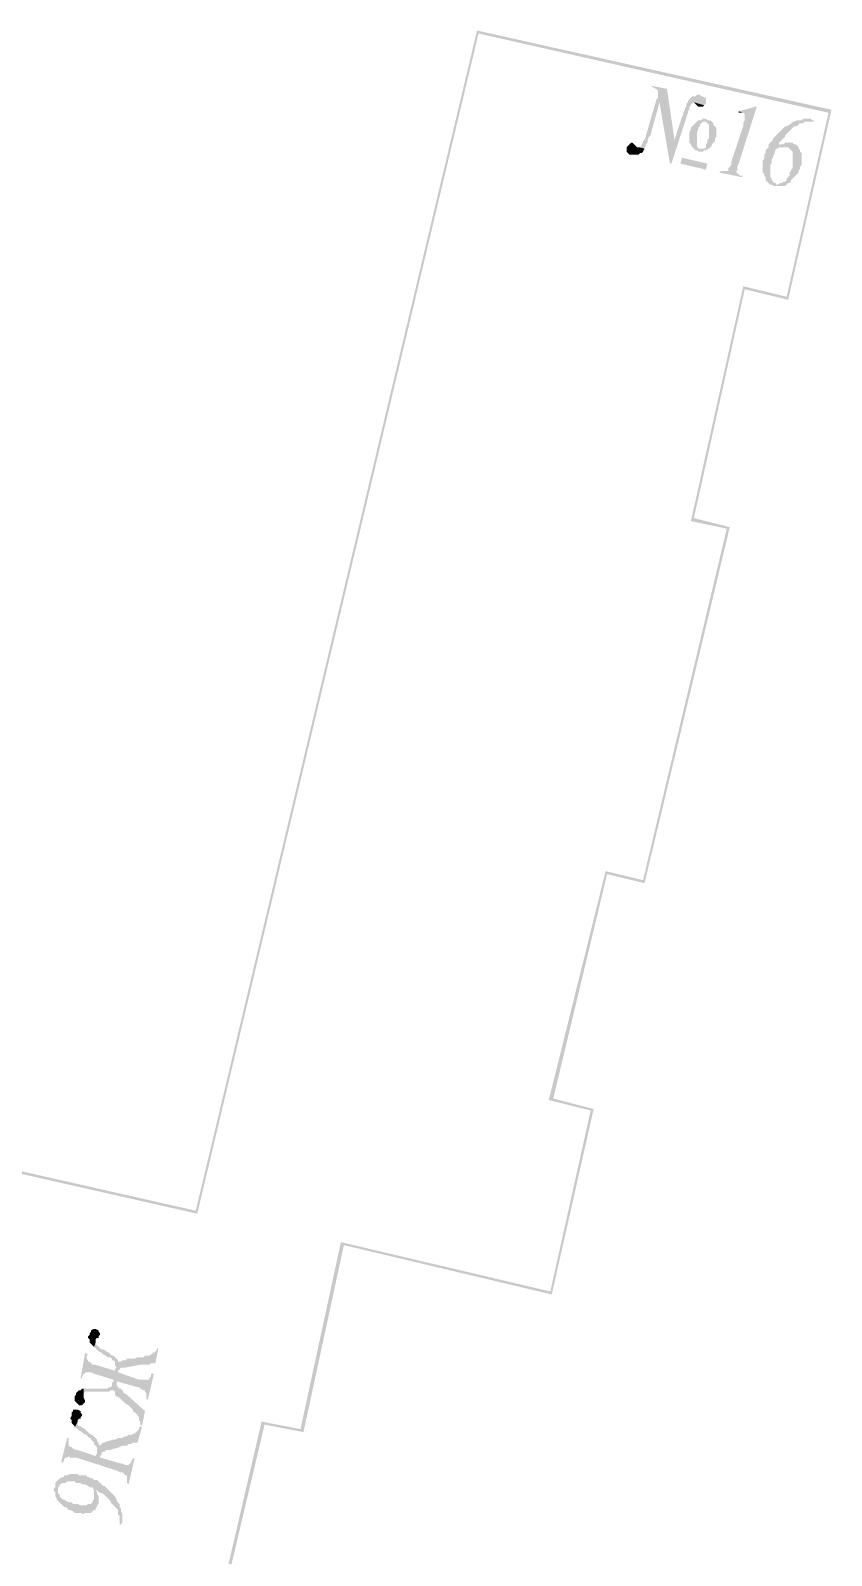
# Model space of a CAD drawing. Extents: x 243 to 885, y -99 to 1005.
# Drawn here: x 437.2 to 467.2, y 308 to 365.1 of the extents above; entities that cross this region are included whole.
import ezdxf

# ---------------------------------------------------------------- set-up
doc = ezdxf.new("R2010")
doc.units = 0
doc.header["$MEASUREMENT"] = 0
doc.layers.add('PDF _Сплошная заливка', color=7, linetype='Continuous')

msp = doc.modelspace()

# ---------------------------------------------------------------- hatches: boundary and pattern name
at = {"layer": 'PDF _Сплошная заливка', "linetype": 'ByBlock', "transparency": 33554559}
h = msp.add_hatch(color=256, dxfattribs=at)
h.paths.add_polyline_path([(456.759, 325.154), (458.775, 333.553), (460.175, 333.217), (463.366, 346.543), (462.023, 346.879), (463.926, 355.446), (465.55, 355.054), (467.174, 362.165), (453.904, 365.132), (443.377, 320.955), (435.707, 322.691), (425.516, 278.233), (438.674, 275.21), (440.242, 282.097), (438.842, 282.489), (440.802, 291.056), (442.314, 290.608), (445.225, 304.158), (443.937, 304.438), (445.953, 312.948), (447.409, 312.668), (448.921, 319.667), (456.703, 317.82), (458.271, 324.762)])
h.paths.add_polyline_path([(458.719, 333.665), (456.591, 325.098), (458.159, 324.706), (456.647, 317.931), (448.809, 319.779), (447.297, 312.78), (445.841, 313.06), (443.825, 304.382), (445.113, 304.102), (442.202, 290.776), (440.69, 291.168), (438.73, 282.377), (440.13, 282.041), (438.618, 275.322), (425.628, 278.289), (435.763, 322.579), (443.433, 320.843), (453.96, 365.02), (467.062, 362.053), (465.494, 355.166), (463.87, 355.558), (461.911, 346.767), (463.254, 346.487), (460.119, 333.329)], flags=0)
for points in [[(461.015, 362.949), (460.455, 363.061), (460.455, 363.005), (460.511, 363.005), (460.567, 362.949), (460.623, 362.949), (460.679, 362.893), (460.679, 362.781), (460.679, 362.725), (460.679, 362.613), (460.623, 362.557), (460.735, 362.445), (461.127, 360.149), (461.295, 361.045)], [(460.623, 362.557), (460.231, 361.213), (460.231, 361.157), (460.175, 361.045), (460.119, 360.989), (460.119, 360.933), (460.063, 360.877), (460.063, 360.821), (460.007, 360.765), (459.951, 360.765), (460.175, 360.709), (460.175, 360.765), (460.231, 360.821), (460.231, 360.877), (460.287, 360.933), (460.287, 361.045), (460.343, 361.157), (460.399, 361.213), (460.735, 362.445)], [(462.303, 362.669), (462.247, 362.725), (462.135, 362.725), (462.079, 362.669), (461.967, 362.669), (461.911, 362.613), (461.855, 362.557), (461.799, 362.501), (461.799, 362.445), (461.743, 362.389), (461.743, 362.333), (461.743, 362.277), (461.687, 362.221), (461.687, 362.165), (461.631, 362.053), (461.631, 361.997), (461.575, 361.885), (461.295, 361.045), (461.127, 360.149), (461.183, 360.149), (461.799, 362.053), (461.799, 362.109), (461.855, 362.165), (461.855, 362.277), (461.911, 362.333), (461.911, 362.389), (461.967, 362.389), (462.023, 362.445), (462.415, 362.333), (462.471, 362.389), (462.471, 362.445), (462.471, 362.501), (462.471, 362.557), (462.471, 362.613), (462.415, 362.613), (462.359, 362.669)], [(462.415, 362.333), (462.023, 362.445), (462.079, 362.389), (462.135, 362.333), (462.191, 362.277), (462.247, 362.277), (462.303, 362.277), (462.359, 362.277)], [(464.374, 362.277), (464.318, 362.277), (463.702, 362.109), (463.87, 362.053), (463.926, 361.997), (463.926, 361.885), (463.926, 361.829), (463.926, 361.773), (463.87, 361.661), (463.87, 361.549), (463.422, 360.205), (463.422, 360.093), (463.366, 360.037), (463.31, 359.981), (463.31, 359.925), (463.31, 359.869), (463.254, 359.869), (463.198, 359.869), (463.086, 359.869), (463.031, 359.869), (462.975, 359.813), (463.814, 359.645), (463.87, 359.701), (463.814, 359.701), (463.758, 359.701), (463.702, 359.757), (463.646, 359.757), (463.646, 359.813), (463.59, 359.869), (463.646, 359.869), (463.646, 359.925), (463.646, 360.037), (463.702, 360.149)], [(462.247, 361.773), (462.191, 361.773), (462.135, 361.717), (462.079, 361.661), (462.023, 361.605), (461.967, 361.549), (461.911, 361.493), (461.911, 361.437), (461.855, 361.325), (461.855, 361.213), (461.855, 361.157), (461.855, 361.101), (461.855, 360.989), (461.855, 360.933), (461.911, 360.877), (461.911, 360.821), (461.967, 360.765), (462.247, 360.709), (462.191, 360.709), (462.191, 360.765), (462.135, 360.765), (462.135, 360.877), (462.135, 360.933), (462.135, 360.989), (462.135, 361.045), (462.135, 361.101), (462.135, 361.213), (462.135, 361.269), (462.135, 361.325), (462.191, 361.437), (462.191, 361.493), (462.247, 361.549), (462.247, 361.605), (462.303, 361.661), (462.359, 361.717), (462.415, 361.717), (462.471, 361.717)], [(462.527, 361.773), (462.471, 361.829), (462.359, 361.829), (462.303, 361.773), (462.247, 361.773), (462.471, 361.717), (462.527, 361.661), (462.583, 361.605), (462.583, 361.493), (462.583, 361.437), (462.583, 361.325), (462.583, 361.269), (462.583, 361.157), (462.583, 361.101), (462.527, 361.045), (462.527, 360.933), (462.471, 360.877), (462.471, 360.765), (462.415, 360.709), (462.359, 360.709), (462.303, 360.709), (462.247, 360.709), (461.967, 360.765), (462.023, 360.709), (462.079, 360.653), (462.135, 360.653), (462.191, 360.597), (462.247, 360.597), (462.303, 360.597), (462.359, 360.597), (462.415, 360.653), (462.471, 360.653), (462.583, 360.709), (462.639, 360.765), (462.695, 360.821), (462.695, 360.877), (462.751, 360.933), (462.807, 360.989), (462.807, 361.101), (462.863, 361.157), (462.863, 361.213), (462.863, 361.325), (462.863, 361.381), (462.863, 361.437), (462.863, 361.493), (462.807, 361.549), (462.751, 361.605), (462.751, 361.661), (462.695, 361.717), (462.639, 361.773), (462.583, 361.773)], [(466.502, 361.773), (466.446, 361.773), (466.39, 361.829), (466.11, 361.829), (466.054, 361.773), (465.998, 361.773), (465.942, 361.773), (465.886, 361.773), (465.774, 361.717), (465.718, 361.717), (465.662, 361.661), (465.606, 361.605), (465.494, 361.549), (465.438, 361.549), (465.382, 361.493), (465.326, 361.437), (465.27, 361.381), (465.214, 361.325), (465.158, 361.269), (465.102, 361.213), (465.046, 361.157), (464.99, 361.101), (464.99, 361.045), (464.934, 360.989), (464.878, 360.933), (464.822, 360.877), (464.822, 360.765), (464.766, 360.709), (464.71, 360.653), (464.71, 360.541), (464.654, 360.485), (464.654, 360.429), (464.654, 360.317), (464.598, 360.261), (464.598, 360.149), (464.598, 360.093), (464.598, 360.037), (464.598, 359.981), (464.598, 359.869), (464.598, 359.813), (464.654, 359.757), (464.654, 359.701), (464.71, 359.645), (464.71, 359.533), (464.766, 359.477), (465.102, 359.365), (465.102, 359.421), (465.046, 359.421), (464.99, 359.477), (464.934, 359.533), (464.934, 359.589), (464.878, 359.645), (464.878, 359.757), (464.878, 359.813), (464.878, 359.869), (464.878, 359.925), (464.878, 359.981), (464.878, 360.093), (464.934, 360.149), (464.934, 360.205), (464.934, 360.317), (464.99, 360.373), (464.99, 360.429), (465.046, 360.541), (465.046, 360.597), (465.102, 360.709), (465.158, 360.709), (465.214, 360.765), (465.326, 360.765), (465.382, 360.765), (465.158, 360.821), (465.214, 360.821), (465.214, 360.933), (465.27, 360.989), (465.326, 361.045), (465.382, 361.101), (465.438, 361.157), (465.438, 361.213), (465.494, 361.269), (465.55, 361.325), (465.606, 361.381), (465.662, 361.437), (465.718, 361.493), (465.774, 361.549), (465.886, 361.549), (465.942, 361.605), (465.998, 361.661), (466.054, 361.661), (466.11, 361.661), (466.166, 361.717), (466.222, 361.717), (466.278, 361.717), (466.334, 361.717), (466.446, 361.717), (466.502, 361.717)], [(459.727, 360.933), (459.671, 360.933), (459.615, 360.877), (459.559, 360.821), (459.503, 360.765), (459.503, 360.653), (459.503, 360.597), (459.559, 360.541), (459.615, 360.485), (459.671, 360.485), (459.727, 360.485), (459.783, 360.485), (459.895, 360.485), (459.951, 360.485), (460.007, 360.541), (460.063, 360.541), (460.119, 360.597), (460.175, 360.709), (459.951, 360.765), (459.895, 360.765), (459.839, 360.821), (459.783, 360.877)], [(465.718, 360.933), (465.438, 360.933), (465.382, 360.877), (465.27, 360.877), (465.158, 360.821), (465.382, 360.765), (465.438, 360.765), (465.494, 360.765), (465.998, 360.653), (465.942, 360.709), (465.942, 360.765), (465.886, 360.821), (465.83, 360.877), (465.774, 360.877)], [(462.527, 360.149), (461.575, 360.373), (461.519, 360.149), (462.471, 359.925)], [(465.998, 360.653), (465.494, 360.765), (465.55, 360.765), (465.606, 360.709), (465.662, 360.653), (465.718, 360.597), (465.718, 360.541), (465.718, 360.485), (465.718, 360.429), (465.718, 360.373), (465.718, 360.317), (465.718, 360.205), (465.718, 360.149), (465.718, 360.037), (465.718, 359.981), (465.662, 359.925), (465.662, 359.869), (465.606, 359.813), (465.606, 359.701), (465.55, 359.645), (465.494, 359.589), (465.494, 359.533), (465.438, 359.477), (465.382, 359.477), (465.326, 359.421), (465.27, 359.421), (465.158, 359.365), (465.102, 359.365), (464.766, 359.477), (464.822, 359.421), (464.878, 359.365), (464.934, 359.365), (464.99, 359.309), (465.046, 359.309), (465.102, 359.309), (465.158, 359.309), (465.214, 359.309), (465.27, 359.309), (465.326, 359.309), (465.438, 359.309), (465.494, 359.365), (465.55, 359.421), (465.606, 359.421), (465.662, 359.477), (465.662, 359.533), (465.718, 359.589), (465.774, 359.645), (465.83, 359.701), (465.886, 359.757), (465.942, 359.813), (465.942, 359.869), (465.998, 359.981), (465.998, 360.037), (466.054, 360.093), (466.054, 360.205), (466.054, 360.261), (466.054, 360.317), (466.054, 360.429), (466.054, 360.485), (466.054, 360.541), (465.998, 360.597)], [(439.402, 316.308), (439.346, 316.252), (439.346, 316.196), (439.402, 316.14), (439.402, 316.028), (439.458, 315.972), (439.514, 315.916), (439.57, 315.86), (439.626, 316.028), (439.626, 316.084), (439.626, 316.14), (439.682, 316.196), (439.738, 316.196), (439.738, 316.252), (439.794, 316.308), (439.794, 316.364), (439.738, 316.42), (439.738, 316.476), (439.626, 316.532), (439.57, 316.532), (439.458, 316.476), (439.458, 316.42), (439.402, 316.364)], [(439.57, 315.86), (439.626, 315.804), (439.682, 315.748), (439.738, 315.692), (439.85, 315.636), (439.906, 315.58), (440.018, 315.524), (440.074, 315.468), (440.186, 315.468), (440.242, 315.412), (440.242, 315.356), (440.298, 315.356), (440.354, 315.3), (440.354, 315.244), (440.354, 315.188), (440.41, 315.076), (440.354, 315.02), (440.186, 314.236), (440.298, 314.236), (440.354, 314.18), (440.354, 314.068), (440.41, 314.012), (440.522, 313.956), (440.634, 313.844), (440.69, 313.788), (440.746, 313.732), (440.858, 313.676), (440.914, 313.62), (440.97, 313.564), (441.026, 313.508), (441.026, 313.452), (441.082, 313.396), (441.138, 313.396), (441.138, 313.34), (441.194, 313.34), (441.194, 313.284), (441.25, 313.228), (441.25, 313.116), (441.306, 313.06), (441.306, 313.004), (441.306, 312.948), (441.362, 312.892), (441.474, 313.452), (440.858, 314.012), (440.802, 314.068), (440.69, 314.124), (440.634, 314.236), (440.578, 314.292), (440.522, 314.292), (440.466, 314.348), (440.41, 314.46), (440.41, 314.572), (440.466, 314.964), (440.578, 315.3), (440.522, 315.3), (440.466, 315.3), (440.466, 315.356), (440.41, 315.412), (440.354, 315.468), (440.298, 315.524), (440.242, 315.524), (440.186, 315.58), (440.13, 315.636), (440.018, 315.692), (439.962, 315.748), (439.906, 315.748), (439.794, 315.804), (439.738, 315.86), (439.682, 315.916), (439.626, 315.972), (439.626, 316.028)], [(440.578, 315.3), (440.466, 314.964), (440.522, 315.02), (440.578, 315.076), (440.634, 315.076), (440.69, 315.076), (441.306, 315.188), (441.418, 315.188), (441.53, 315.188), (441.642, 315.188), (441.698, 315.244), (441.754, 315.244), (441.81, 315.244), (441.866, 315.244), (441.978, 315.804), (441.922, 315.804), (441.922, 315.748), (441.866, 315.692), (441.81, 315.636), (441.754, 315.636), (441.754, 315.58), (441.698, 315.58), (441.642, 315.524), (441.586, 315.524), (441.474, 315.524), (441.418, 315.468), (441.306, 315.468), (441.194, 315.468), (441.082, 315.412), (440.97, 315.412), (440.914, 315.412), (440.802, 315.412), (440.746, 315.356), (440.69, 315.356), (440.634, 315.356)], [(439.234, 315.636), (439.066, 314.684), (439.122, 314.684), (439.122, 314.74), (439.178, 314.852), (439.234, 314.852), (439.234, 314.908), (439.29, 314.908), (439.402, 314.908), (439.458, 314.908), (439.57, 314.852), (440.298, 314.628), (440.298, 314.572), (440.242, 314.516), (440.354, 315.02), (440.354, 314.964), (439.626, 315.188), (439.514, 315.188), (439.458, 315.244), (439.402, 315.3), (439.346, 315.3), (439.346, 315.356), (439.29, 315.412), (439.29, 315.524), (439.346, 315.58)], [(439.178, 314.292), (439.178, 314.068), (439.178, 314.124), (439.234, 314.18), (439.29, 314.18), (439.402, 314.18), (439.458, 314.18), (439.57, 314.18), (439.682, 314.18), (439.794, 314.18), (439.85, 314.18), (439.962, 314.18), (440.018, 314.18), (440.074, 314.18), (440.13, 314.18), (440.186, 314.236), (440.354, 315.02), (440.242, 314.516), (440.242, 314.46), (440.242, 314.404), (440.186, 314.348), (440.13, 314.348), (440.074, 314.292), (440.018, 314.292), (439.962, 314.292), (439.906, 314.292), (439.85, 314.292), (439.738, 314.292), (439.626, 314.292), (439.57, 314.292), (439.458, 314.292), (439.402, 314.292), (439.29, 314.292), (439.234, 314.292)], [(440.466, 314.964), (440.41, 314.572), (441.194, 314.348), (441.25, 314.348), (441.306, 314.292), (441.418, 314.236), (441.474, 314.236), (441.474, 314.18), (441.53, 314.124), (441.53, 314.068), (441.53, 314.012), (441.53, 313.9), (441.586, 313.9), (441.81, 314.852), (441.698, 314.852), (441.698, 314.74), (441.642, 314.684), (441.642, 314.628), (441.586, 314.628), (441.53, 314.628), (441.418, 314.628), (441.362, 314.628), (441.25, 314.628), (440.466, 314.908)], [(438.842, 314.012), (438.842, 313.844), (438.898, 313.788), (438.954, 313.732), (439.01, 313.676), (439.066, 313.676), (439.122, 313.676), (439.178, 313.732), (439.234, 313.788), (439.234, 313.844), (439.178, 313.956), (439.178, 314.012), (439.178, 314.068), (439.178, 314.292), (439.122, 314.292), (439.066, 314.236), (439.01, 314.236), (438.954, 314.18), (438.898, 314.124), (438.898, 314.068)], [(438.73, 313.34), (438.73, 313.284), (438.674, 313.172), (438.73, 313.116), (438.73, 313.06), (438.73, 313.004), (438.786, 312.948), (438.842, 312.892), (438.842, 312.836), (438.954, 313.06), (438.954, 313.116), (439.01, 313.172), (439.066, 313.172), (439.066, 313.228), (439.122, 313.284), (439.122, 313.34), (439.066, 313.396), (439.066, 313.452), (438.954, 313.508), (438.898, 313.508), (438.842, 313.508), (438.786, 313.508), (438.786, 313.452), (438.73, 313.396)], [(438.842, 312.836), (438.898, 312.836), (438.954, 312.78), (439.01, 312.724), (439.122, 312.668), (439.178, 312.612), (439.29, 312.556), (439.346, 312.5), (439.402, 312.444), (439.458, 312.444), (439.458, 312.388), (439.514, 312.332), (439.57, 312.276), (439.57, 312.22), (439.626, 312.164), (439.682, 312.108), (439.682, 312.052), (439.682, 311.996), (439.682, 311.94), (439.682, 311.884), (439.626, 311.772), (439.738, 312.22), (439.738, 312.276), (439.682, 312.332), (439.682, 312.388), (439.626, 312.444), (439.57, 312.5), (439.514, 312.556), (439.402, 312.612), (439.346, 312.668), (439.29, 312.724), (439.234, 312.78), (439.122, 312.836), (439.066, 312.892), (439.01, 312.892), (438.954, 312.948), (438.954, 313.004), (438.954, 313.06)], [(439.85, 312.22), (439.794, 311.716), (439.794, 311.772), (439.85, 311.828), (439.85, 311.884), (439.906, 311.94), (439.962, 311.94), (440.018, 311.996), (440.13, 311.996), (440.186, 311.996), (440.298, 312.052), (440.354, 312.052), (440.522, 312.108), (440.634, 312.164), (440.69, 312.164), (440.802, 312.164), (440.858, 312.22), (440.97, 312.22), (441.026, 312.276), (441.082, 312.276), (441.138, 312.276), (441.194, 312.276), (441.362, 312.836), (441.306, 312.892), (441.25, 312.836), (441.25, 312.78), (441.194, 312.724), (441.138, 312.668), (441.082, 312.612), (441.026, 312.612), (440.97, 312.556), (440.914, 312.556), (440.858, 312.556), (440.746, 312.5), (440.69, 312.5), (440.634, 312.444), (440.522, 312.444), (440.466, 312.444), (440.354, 312.388), (440.242, 312.388), (440.13, 312.332), (440.074, 312.332), (439.962, 312.276), (439.906, 312.276)], [(438.562, 312.444), (438.338, 311.548), (438.394, 311.492), (438.394, 311.548), (438.45, 311.604), (438.45, 311.66), (438.506, 311.716), (438.562, 311.716), (438.618, 311.772), (438.674, 311.716), (438.786, 311.716), (438.898, 311.716), (440.466, 311.213), (440.522, 311.157), (440.634, 311.157), (440.69, 311.101), (440.746, 311.045), (440.802, 311.045), (440.802, 310.989), (440.802, 310.933), (440.802, 310.821), (440.802, 310.765), (440.858, 310.709), (441.082, 311.66), (441.026, 311.716), (441.026, 311.66), (440.97, 311.604), (440.97, 311.548), (440.914, 311.492), (440.858, 311.436), (440.802, 311.436), (440.746, 311.436), (440.634, 311.492), (440.578, 311.492), (439.794, 311.716), (439.85, 312.22), (439.794, 312.164), (439.794, 312.108), (439.794, 312.164), (439.738, 312.22), (439.626, 311.772), (438.954, 311.996), (438.898, 311.996), (438.786, 312.052), (438.73, 312.108), (438.674, 312.108), (438.618, 312.164), (438.618, 312.22), (438.618, 312.276), (438.618, 312.332), (438.618, 312.444)], [(438.114, 310.653), (438.114, 310.597), (438.058, 310.541), (438.058, 310.485), (438.114, 310.429), (438.114, 310.317), (438.114, 310.261), (438.226, 310.541), (438.226, 310.597), (438.282, 310.653), (438.282, 310.709), (438.394, 310.765), (438.506, 310.765), (438.562, 310.821), (438.618, 310.821), (438.73, 310.821), (438.842, 310.821), (438.898, 310.765), (438.954, 310.765), (439.066, 310.765), (439.122, 310.709), (439.178, 310.709), (439.234, 310.709), (439.346, 310.653), (439.402, 310.597), (439.514, 310.597), (439.57, 310.485), (439.57, 310.429), (439.57, 310.373), (439.57, 310.317), (439.626, 310.485), (439.682, 310.485), (439.738, 310.429), (439.85, 310.373), (439.906, 310.373), (439.962, 310.317), (440.018, 310.261), (440.074, 310.205), (440.13, 310.149), (440.186, 310.093), (440.186, 310.037), (440.242, 309.981), (440.298, 309.925), (440.354, 309.869), (440.41, 309.813), (440.466, 309.757), (440.466, 309.701), (440.466, 309.645), (440.466, 309.589), (440.522, 309.533), (440.522, 309.477), (440.522, 309.421), (440.522, 309.309), (440.522, 309.253), (440.522, 309.197), (440.578, 309.197), (440.578, 309.253), (440.634, 309.253), (440.634, 309.365), (440.634, 309.421), (440.634, 309.477), (440.634, 309.533), (440.634, 309.589), (440.578, 309.701), (440.578, 309.757), (440.578, 309.813), (440.522, 309.869), (440.522, 309.925), (440.522, 309.981), (440.466, 310.037), (440.41, 310.093), (440.41, 310.149), (440.354, 310.261), (440.298, 310.317), (440.242, 310.373), (440.186, 310.429), (440.13, 310.485), (440.074, 310.541), (440.018, 310.597), (439.962, 310.653), (439.906, 310.653), (439.85, 310.709), (439.794, 310.765), (439.738, 310.821), (439.682, 310.877), (439.57, 310.877), (439.514, 310.933), (439.458, 310.933), (439.346, 310.989), (439.29, 310.989), (439.29, 311.045), (439.178, 311.045), (439.122, 311.045), (439.01, 311.045), (438.954, 311.101), (438.898, 311.101), (438.786, 311.101), (438.73, 311.101), (438.674, 311.101), (438.562, 311.045), (438.506, 311.045), (438.45, 311.045), (438.45, 310.989), (438.394, 310.989), (438.282, 310.933), (438.226, 310.877), (438.17, 310.821), (438.114, 310.765), (438.114, 310.709)], [(438.114, 310.261), (438.17, 310.205), (438.17, 310.149), (438.226, 310.093), (438.282, 310.037), (438.338, 309.981), (438.394, 309.925), (438.45, 309.869), (438.506, 309.869), (438.562, 309.813), (438.618, 309.757), (438.674, 309.757), (438.786, 309.701), (438.842, 309.645), (438.954, 309.645), (439.01, 309.645), (439.066, 309.645), (439.178, 309.589), (439.234, 309.645), (439.29, 309.645), (439.346, 309.645), (439.458, 309.645), (439.514, 309.701), (439.57, 310.205), (439.57, 310.149), (439.514, 310.093), (439.514, 310.037), (439.458, 309.981), (439.346, 309.981), (439.29, 309.925), (439.178, 309.925), (439.122, 309.925), (439.066, 309.925), (438.954, 309.981), (438.898, 309.981), (438.786, 309.981), (438.73, 310.037), (438.674, 310.037), (438.618, 310.037), (438.506, 310.093), (438.45, 310.149), (438.394, 310.149), (438.338, 310.205), (438.282, 310.261), (438.282, 310.317), (438.226, 310.373), (438.226, 310.429), (438.226, 310.485), (438.226, 310.541)], [(439.57, 310.317), (439.57, 310.205), (439.514, 309.701), (439.57, 309.757), (439.626, 309.757), (439.626, 309.813), (439.682, 309.869), (439.682, 309.925), (439.738, 309.981), (439.738, 310.037), (439.738, 310.093), (439.738, 310.149), (439.738, 310.205), (439.738, 310.261), (439.682, 310.373), (439.682, 310.429), (439.626, 310.485)]]:
    msp.add_hatch(color=256, dxfattribs=at).paths.add_polyline_path(points)

# ---------------------------------------------------------------- linework, layer by layer
at = {"layer": 'PDF _Сплошная заливка', "linetype": 'ByBlock', "lineweight": 18, "transparency": 33554559}
msp.add_solid([(463.702, 362.109), (463.702, 362.053), (463.87, 362.053)], dxfattribs=at)

doc.saveas('drawing.dxf')
